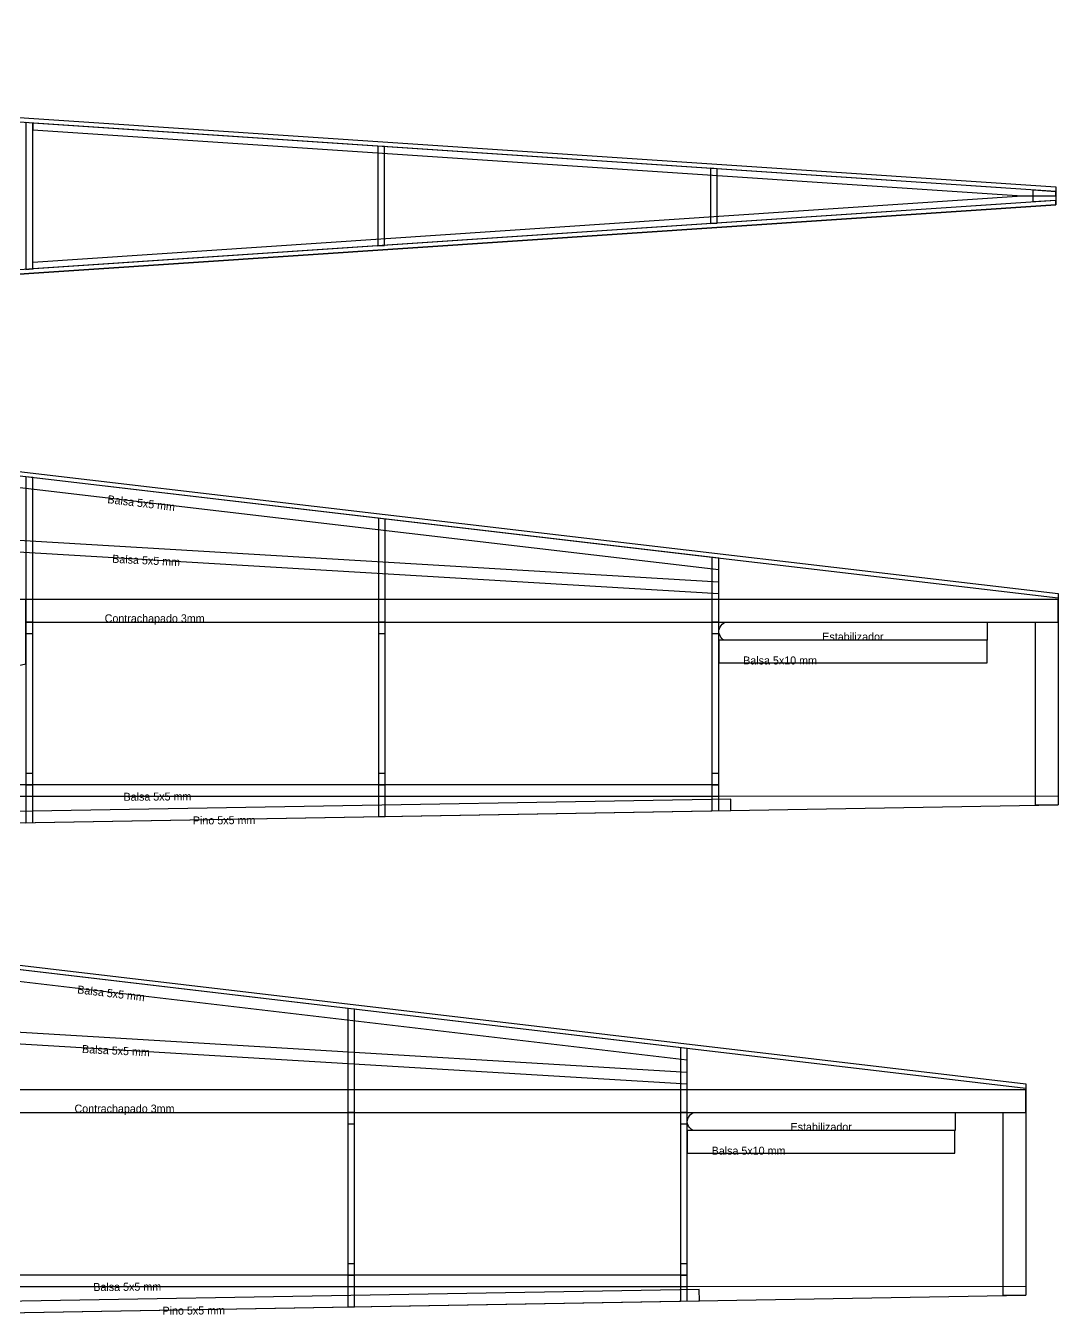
# Model space of a CAD drawing. Header units: centimetres. Extents: x -507 to 639, y -279 to 295.
# Drawn here: x 185 to 639, y -278 to 292 of the extents above; entities that cross this region are included whole.
import ezdxf

# ---------------------------------------------------------------- set-up
doc = ezdxf.new("R2010")
doc.units = ezdxf.units.CM
doc.header["$MEASUREMENT"] = 0
doc.layers.add('Cuadernas', color=7, linetype='Continuous')
doc.layers.add('planta', color=7, linetype='Continuous')

msp = doc.modelspace()

# ---------------------------------------------------------------- linework, layer by layer
at = {"layer": 'Cuadernas', "color": 254}
for points in [[(184.59, 29.12), (639.38, 29.12), (639.38, 39.12), (184.59, 39.12), (184.59, 29.12)], [(171.38, -186.96), (625.18, -186.96), (625.18, -176.96), (171.38, -176.96), (171.38, -186.96)]]:
    msp.add_lwpolyline(points, close=True, dxfattribs=at)
at = {"layer": 'Cuadernas'}
for points in [[(184.59, 24.12), (187.6, 24.12), (187.6, 29.12), (184.59, 29.12), (184.59, 24.12)], [(339.93, 24.12), (342.94, 24.12), (342.94, 29.12), (339.93, 29.12), (339.93, 24.12)], [(486.85, 24.12), (489.86, 24.12), (489.86, 29.12), (486.85, 29.12), (486.85, 24.12)], [(489.86, 11.12), (608.08, 11.12), (608.08, 21.12), (489.86, 21.12), (489.86, 11.12)], [(184.59, -42.61), (187.6, -42.61), (187.6, -37.57), (184.59, -37.57), (184.59, -42.61)], [(339.93, -42.61), (342.94, -42.61), (342.94, -37.61), (339.93, -37.61), (339.93, -42.61)], [(486.85, -42.6), (489.86, -42.6), (489.86, -37.6), (486.85, -37.6), (486.85, -42.6)], [(326.38, -191.96), (329.38, -191.96), (329.38, -186.96), (326.38, -186.96), (326.38, -191.96)], [(472.98, -191.96), (475.98, -191.96), (475.98, -186.96), (472.98, -186.96), (472.98, -191.96)], [(475.98, -204.96), (593.94, -204.96), (593.94, -194.96), (475.98, -194.96), (475.98, -204.96)], [(326.38, -258.69), (329.38, -258.69), (329.38, -253.69), (326.38, -253.69), (326.38, -258.69)], [(472.98, -258.68), (475.98, -258.68), (475.98, -253.68), (472.98, -253.68), (472.98, -258.68)]]:
    msp.add_lwpolyline(points, close=True, dxfattribs=at)
at = {"layer": 'Cuadernas', "color": 254}
for points, knots in [([(187.62, 246.12), (187.62, 246.12), (187.62, 249.12), (187.62, 249.12), (187.62, 249.12), (187.62, 249.12), (638.42, 218.99), (638.42, 218.99), (638.42, 218.99), (638.42, 218.99), (638.42, 216.99), (638.42, 216.99), (638.42, 216.99), (638.42, 216.99), (623.46, 216.99), (623.46, 216.99), (623.46, 216.99), (623.46, 216.99), (187.62, 246.12), (187.62, 246.12)], [0, 0, 0, 0, 0.2, 0.2, 0.2, 0.2, 0.4, 0.4, 0.4, 0.4, 0.6, 0.6, 0.6, 0.6, 0.8, 0.8, 0.8, 0.8, 1, 1, 1, 1]), ([(187.62, 187.85), (187.62, 187.85), (187.62, 184.85), (187.62, 184.85), (187.62, 184.85), (187.62, 184.85), (638.42, 214.99), (638.42, 214.99), (638.42, 214.99), (638.42, 214.99), (638.42, 216.99), (638.42, 216.99), (638.42, 216.99), (638.42, 216.99), (623.46, 216.99), (623.46, 216.99), (623.46, 216.99), (623.46, 216.99), (187.62, 187.85), (187.62, 187.85)], [0, 0, 0, 0, 0.2, 0.2, 0.2, 0.2, 0.4, 0.4, 0.4, 0.4, 0.6, 0.6, 0.6, 0.6, 0.8, 0.8, 0.8, 0.8, 1, 1, 1, 1]), ([(37.06, -21.92), (37.06, -21.92), (-85.65, -6.8), (-85.65, -6.8), (-85.65, -6.8), (-85.65, -6.8), (-99.72, -5.08), (-99.72, -5.08), (-99.72, -5.08), (-155.06, 0.97), (-236.67, 6.73), (-271.14, 7.57), (-271.14, 7.57), (-271.7, 7.58), (-272.2, 7.59), (-272.74, 7.6), (-272.74, 7.6), (-305.75, 8.21), (-341.6, 6.59), (-366.6, 1.88), (-366.6, 1.88), (-366.6, 1.88), (-369.61, 1.87), (-369.61, 1.87), (-369.61, 1.87), (-369.61, 1.87), (-369.61, -44.4), (-369.61, -44.4), (-369.61, -44.4), (-369.61, -44.4), (-458.82, -44.4), (-458.82, -44.4), (-458.82, -44.4), (-458.82, -44.4), (-489.33, -14), (-489.33, -14), (-489.33, -14), (-489.33, -14), (-488.88, -1.01), (-488.88, -1.01), (-488.88, -1.01), (-488.88, -1.01), (-494.89, -1), (-494.89, -1), (-494.89, -1), (-494.89, -1), (-493.72, 33.06), (-493.72, 33.06), (-493.72, 33.06), (-493.72, 33.06), (-369.61, 33.06), (-369.61, 33.06), (-369.61, 33.06), (-369.61, 33.06), (-369.61, 30.06), (-369.61, 30.06), (-369.61, 30.06), (-369.61, 30.06), (-366.6, 30.06), (-366.6, 30.06), (-366.6, 30.06), (-366.6, 30.06), (-366.61, 33.06), (-366.61, 33.06), (-366.61, 33.06), (-366.61, 33.06), (-257.37, 33.06), (-257.37, 33.06), (-257.37, 33.06), (-257.37, 33.06), (-257.37, 30.06), (-257.37, 30.06), (-257.37, 30.06), (-257.37, 30.06), (-254.36, 30.06), (-254.36, 30.06), (-254.36, 30.06), (-254.36, 30.06), (-254.36, 33.06), (-254.36, 33.06), (-254.36, 33.06), (-254.36, 33.06), (-142.12, 33.06), (-142.12, 33.06), (-142.12, 33.06), (-142.12, 33.06), (-142.12, 30.06), (-142.12, 30.06), (-142.12, 30.06), (-142.12, 30.06), (-139.11, 30.06), (-139.11, 30.06), (-139.11, 30.06), (-139.11, 30.06), (-139.11, 33.06), (-139.11, 33.06), (-139.11, 33.06), (-139.11, 33.06), (37.07, 33.06), (37.07, 33.06), (37.07, 33.06), (37.07, 33.06), (37.07, 28.06), (37.07, 28.06), (37.07, 28.06), (37.07, 28.06), (40.08, 28.06), (40.08, 28.06), (40.08, 28.06), (40.08, 28.06), (40.08, 33.69), (40.08, 33.69), (40.08, 33.69), (40.08, 33.69), (46.16, 39.12), (46.16, 39.12), (46.16, 39.12), (46.16, 39.12), (184.59, 39.12), (184.59, 39.12), (184.59, 39.12), (184.59, 39.12), (184.59, 10.75), (184.59, 10.75), (184.59, 10.75), (184.59, 10.75), (40.08, -21.92), (40.08, -21.92), (40.08, -21.92), (40.08, -21.92), (40.08, -15.92), (40.08, -15.92), (40.08, -15.92), (40.08, -15.92), (37.07, -15.92), (37.07, -15.92), (37.07, -15.92), (37.07, -15.92), (37.06, -21.92), (37.06, -21.92)], [0, 0, 0, 0, 0.028571, 0.028571, 0.028571, 0.028571, 0.057143, 0.057143, 0.057143, 0.057143, 0.085714, 0.085714, 0.085714, 0.085714, 0.114286, 0.114286, 0.114286, 0.114286, 0.142857, 0.142857, 0.142857, 0.142857, 0.171429, 0.171429, 0.171429, 0.171429, 0.2, 0.2, 0.2, 0.2, 0.228571, 0.228571, 0.228571, 0.228571, 0.257143, 0.257143, 0.257143, 0.257143, 0.285714, 0.285714, 0.285714, 0.285714, 0.314286, 0.314286, 0.314286, 0.314286, 0.342857, 0.342857, 0.342857, 0.342857, 0.371429, 0.371429, 0.371429, 0.371429, 0.4, 0.4, 0.4, 0.4, 0.428571, 0.428571, 0.428571, 0.428571, 0.457143, 0.457143, 0.457143, 0.457143, 0.485714, 0.485714, 0.485714, 0.485714, 0.514286, 0.514286, 0.514286, 0.514286, 0.542857, 0.542857, 0.542857, 0.542857, 0.571429, 0.571429, 0.571429, 0.571429, 0.6, 0.6, 0.6, 0.6, 0.628571, 0.628571, 0.628571, 0.628571, 0.657143, 0.657143, 0.657143, 0.657143, 0.685714, 0.685714, 0.685714, 0.685714, 0.714286, 0.714286, 0.714286, 0.714286, 0.742857, 0.742857, 0.742857, 0.742857, 0.771429, 0.771429, 0.771429, 0.771429, 0.8, 0.8, 0.8, 0.8, 0.828571, 0.828571, 0.828571, 0.828571, 0.857143, 0.857143, 0.857143, 0.857143, 0.885714, 0.885714, 0.885714, 0.885714, 0.914286, 0.914286, 0.914286, 0.914286, 0.942857, 0.942857, 0.942857, 0.942857, 0.971429, 0.971429, 0.971429, 0.971429, 1, 1, 1, 1]), ([(629.38, -51.53), (629.38, -51.53), (639.38, -51.37), (639.38, -51.37), (639.38, -51.37), (639.38, -51.37), (639.38, 29.12), (639.38, 29.12), (639.38, 29.12), (639.38, 29.12), (629.38, 29.12), (629.38, 29.12), (629.38, 29.12), (629.38, 29.12), (629.38, -51.53), (629.38, -51.53)], [0, 0, 0, 0, 0.25, 0.25, 0.25, 0.25, 0.5, 0.5, 0.5, 0.5, 0.75, 0.75, 0.75, 0.75, 1, 1, 1, 1]), ([(615.2, -267.61), (615.2, -267.61), (625.18, -267.46), (625.18, -267.46), (625.18, -267.46), (625.18, -267.46), (625.18, -186.96), (625.18, -186.96), (625.18, -186.96), (625.18, -186.96), (615.2, -186.96), (615.2, -186.96), (615.2, -186.96), (615.2, -186.96), (615.2, -267.61), (615.2, -267.61)], [0, 0, 0, 0, 0.25, 0.25, 0.25, 0.25, 0.5, 0.5, 0.5, 0.5, 0.75, 0.75, 0.75, 0.75, 1, 1, 1, 1])]:
    msp.add_open_spline(points, degree=3, knots=knots, dxfattribs=at)
at = {"layer": 'Cuadernas'}
for points, knots in [([(111.85, 101.74), (111.85, 101.74), (639.38, 39.72), (639.38, 39.72), (639.38, 39.72), (639.38, 39.72), (639.38, 41.74), (639.38, 41.74), (639.38, 41.74), (639.38, 41.74), (113.78, 103.53), (113.78, 103.53), (113.78, 103.53), (113.78, 103.53), (111.85, 101.74), (111.85, 101.74)], [0, 0, 0, 0, 0.25, 0.25, 0.25, 0.25, 0.5, 0.5, 0.5, 0.5, 0.75, 0.75, 0.75, 0.75, 1, 1, 1, 1]), ([(489.86, 52.26), (489.86, 52.26), (106.82, 97.29), (106.82, 97.29), (106.82, 97.29), (106.82, 97.29), (111.8, 101.74), (111.8, 101.74), (111.8, 101.74), (111.8, 101.74), (489.86, 57.3), (489.86, 57.3), (489.86, 57.3), (489.86, 57.3), (489.86, 52.26), (489.86, 52.26)], [0, 0, 0, 0, 0.25, 0.25, 0.25, 0.25, 0.5, 0.5, 0.5, 0.5, 0.75, 0.75, 0.75, 0.75, 1, 1, 1, 1]), ([(184.59, 93.19), (184.59, 93.19), (187.6, 92.83), (187.6, 92.83), (187.6, 92.83), (187.6, 92.83), (187.6, -59.22), (187.6, -59.22), (187.6, -59.22), (187.6, -59.22), (184.59, -59.27), (184.59, -59.27), (184.59, -59.27), (184.59, -59.27), (184.59, 93.19), (184.59, 93.19)], [0, 0, 0, 0, 0.25, 0.25, 0.25, 0.25, 0.5, 0.5, 0.5, 0.5, 0.75, 0.75, 0.75, 0.75, 1, 1, 1, 1]), ([(339.93, 74.92), (339.93, 74.92), (342.94, 74.57), (342.94, 74.57), (342.94, 74.57), (342.94, 74.57), (342.94, -56.52), (342.94, -56.52), (342.94, -56.52), (342.94, -56.52), (339.93, -56.57), (339.93, -56.57), (339.93, -56.57), (339.93, -56.57), (339.93, 74.92), (339.93, 74.92)], [0, 0, 0, 0, 0.25, 0.25, 0.25, 0.25, 0.5, 0.5, 0.5, 0.5, 0.75, 0.75, 0.75, 0.75, 1, 1, 1, 1]), ([(77.81, 71.33), (77.81, 71.33), (489.87, 46.75), (489.87, 46.75), (489.87, 46.75), (489.87, 46.75), (489.87, 41.74), (489.87, 41.74), (489.87, 41.74), (489.87, 41.74), (72.57, 66.63), (72.57, 66.63), (72.57, 66.63), (72.57, 66.63), (77.81, 71.33), (77.81, 71.33)], [0, 0, 0, 0, 0.25, 0.25, 0.25, 0.25, 0.5, 0.5, 0.5, 0.5, 0.75, 0.75, 0.75, 0.75, 1, 1, 1, 1]), ([(486.85, 57.65), (486.85, 57.65), (489.86, 57.3), (489.86, 57.3), (489.86, 57.3), (489.86, 57.3), (489.86, -53.96), (489.86, -53.96), (489.86, -53.96), (489.86, -53.96), (486.85, -54.02), (486.85, -54.02), (486.85, -54.02), (486.85, -54.02), (486.85, 57.65), (486.85, 57.65)], [0, 0, 0, 0, 0.25, 0.25, 0.25, 0.25, 0.5, 0.5, 0.5, 0.5, 0.75, 0.75, 0.75, 0.75, 1, 1, 1, 1]), ([(492.66, 21.15), (492.66, 21.15), (608.11, 21.12), (608.11, 21.12), (608.11, 21.12), (608.11, 21.12), (608.11, 29.12), (608.11, 29.12), (608.11, 29.12), (608.11, 29.12), (492.98, 29.12), (492.98, 29.12), (492.98, 29.12), (491.52, 29.13), (489.87, 26.44), (489.86, 25.02), (489.86, 25.02), (489.9, 23.49), (491.39, 21.15), (492.66, 21.15)], [0, 0, 0, 0, 0.2, 0.2, 0.2, 0.2, 0.4, 0.4, 0.4, 0.4, 0.6, 0.6, 0.6, 0.6, 0.8, 0.8, 0.8, 0.8, 1, 1, 1, 1]), ([(45.15, -42.61), (45.15, -42.61), (489.86, -42.61), (489.86, -42.61), (489.86, -42.61), (489.86, -42.61), (489.86, -47.61), (489.86, -47.61), (489.86, -47.61), (489.86, -47.61), (47.09, -47.61), (47.09, -47.61), (47.09, -47.61), (47.09, -47.61), (45.15, -42.61), (45.15, -42.61)], [0, 0, 0, 0, 0.25, 0.25, 0.25, 0.25, 0.5, 0.5, 0.5, 0.5, 0.75, 0.75, 0.75, 0.75, 1, 1, 1, 1]), ([(50.59, -56.6), (50.59, -56.6), (495.14, -48.88), (495.14, -48.88), (495.14, -48.88), (495.14, -48.88), (495.22, -53.87), (495.22, -53.87), (495.22, -53.87), (495.22, -53.87), (52.52, -61.57), (52.52, -61.57), (52.52, -61.57), (52.52, -61.57), (50.59, -56.6), (50.59, -56.6)], [0, 0, 0, 0, 0.25, 0.25, 0.25, 0.25, 0.5, 0.5, 0.5, 0.5, 0.75, 0.75, 0.75, 0.75, 1, 1, 1, 1]), ([(98.79, -114.34), (98.79, -114.34), (625.18, -176.36), (625.18, -176.36), (625.18, -176.36), (625.18, -176.36), (625.18, -174.35), (625.18, -174.35), (625.18, -174.35), (625.18, -174.35), (100.72, -112.56), (100.72, -112.56), (100.72, -112.56), (100.72, -112.56), (98.79, -114.34), (98.79, -114.34)], [0, 0, 0, 0, 0.25, 0.25, 0.25, 0.25, 0.5, 0.5, 0.5, 0.5, 0.75, 0.75, 0.75, 0.75, 1, 1, 1, 1]), ([(475.98, -163.82), (475.98, -163.82), (93.77, -118.79), (93.77, -118.79), (93.77, -118.79), (93.77, -118.79), (98.74, -114.34), (98.74, -114.34), (98.74, -114.34), (98.74, -114.34), (475.98, -158.78), (475.98, -158.78), (475.98, -158.78), (475.98, -158.78), (475.98, -163.82), (475.98, -163.82)], [0, 0, 0, 0, 0.25, 0.25, 0.25, 0.25, 0.5, 0.5, 0.5, 0.5, 0.75, 0.75, 0.75, 0.75, 1, 1, 1, 1]), ([(326.38, -141.16), (326.38, -141.16), (329.38, -141.51), (329.38, -141.51), (329.38, -141.51), (329.38, -141.51), (329.38, -272.6), (329.38, -272.6), (329.38, -272.6), (329.38, -272.6), (326.38, -272.65), (326.38, -272.65), (326.38, -272.65), (326.38, -272.65), (326.38, -141.16), (326.38, -141.16)], [0, 0, 0, 0, 0.25, 0.25, 0.25, 0.25, 0.5, 0.5, 0.5, 0.5, 0.75, 0.75, 0.75, 0.75, 1, 1, 1, 1]), ([(64.83, -144.75), (64.83, -144.75), (475.99, -169.33), (475.99, -169.33), (475.99, -169.33), (475.99, -169.33), (475.99, -174.34), (475.99, -174.34), (475.99, -174.34), (475.99, -174.34), (59.6, -149.45), (59.6, -149.45), (59.6, -149.45), (59.6, -149.45), (64.83, -144.75), (64.83, -144.75)], [0, 0, 0, 0, 0.25, 0.25, 0.25, 0.25, 0.5, 0.5, 0.5, 0.5, 0.75, 0.75, 0.75, 0.75, 1, 1, 1, 1]), ([(472.98, -158.43), (472.98, -158.43), (475.98, -158.78), (475.98, -158.78), (475.98, -158.78), (475.98, -158.78), (475.98, -270.05), (475.98, -270.05), (475.98, -270.05), (475.98, -270.05), (472.98, -270.1), (472.98, -270.1), (472.98, -270.1), (472.98, -270.1), (472.98, -158.43), (472.98, -158.43)], [0, 0, 0, 0, 0.25, 0.25, 0.25, 0.25, 0.5, 0.5, 0.5, 0.5, 0.75, 0.75, 0.75, 0.75, 1, 1, 1, 1]), ([(478.78, -194.93), (478.78, -194.93), (593.98, -194.96), (593.98, -194.96), (593.98, -194.96), (593.98, -194.96), (593.98, -186.96), (593.98, -186.96), (593.98, -186.96), (593.98, -186.96), (479.09, -186.96), (479.09, -186.96), (479.09, -186.96), (477.63, -186.95), (475.98, -189.64), (475.98, -191.06), (475.98, -191.06), (476.02, -192.59), (477.51, -194.93), (478.78, -194.93)], [0, 0, 0, 0, 0.2, 0.2, 0.2, 0.2, 0.4, 0.4, 0.4, 0.4, 0.6, 0.6, 0.6, 0.6, 0.8, 0.8, 0.8, 0.8, 1, 1, 1, 1]), ([(32.24, -258.69), (32.24, -258.69), (475.98, -258.69), (475.98, -258.69), (475.98, -258.69), (475.98, -258.69), (475.98, -263.69), (475.98, -263.69), (475.98, -263.69), (475.98, -263.69), (34.17, -263.69), (34.17, -263.69), (34.17, -263.69), (34.17, -263.69), (32.24, -258.69), (32.24, -258.69)], [0, 0, 0, 0, 0.25, 0.25, 0.25, 0.25, 0.5, 0.5, 0.5, 0.5, 0.75, 0.75, 0.75, 0.75, 1, 1, 1, 1]), ([(37.66, -272.68), (37.66, -272.68), (481.24, -264.96), (481.24, -264.96), (481.24, -264.96), (481.24, -264.96), (481.33, -269.96), (481.33, -269.96), (481.33, -269.96), (481.33, -269.96), (39.59, -277.65), (39.59, -277.65), (39.59, -277.65), (39.59, -277.65), (37.66, -272.68), (37.66, -272.68)], [0, 0, 0, 0, 0.25, 0.25, 0.25, 0.25, 0.5, 0.5, 0.5, 0.5, 0.75, 0.75, 0.75, 0.75, 1, 1, 1, 1])]:
    msp.add_open_spline(points, degree=3, knots=knots, dxfattribs=at)
for points in [[(113.78, 103.53), (113.78, 103.53), (639.38, 41.74), (639.38, 41.74)], [(639.38, 41.74), (639.38, 41.74), (639.38, -51.37), (639.38, -51.37)], [(489.86, -47.61), (489.86, -47.61), (639.37, -47.47), (639.37, -47.47)], [(52.52, -61.57), (52.52, -61.57), (639.38, -51.37), (639.38, -51.37)], [(100.72, -112.56), (100.72, -112.56), (625.18, -174.35), (625.18, -174.35)], [(625.18, -174.35), (625.18, -174.35), (625.18, -267.45), (625.18, -267.45)], [(39.59, -277.65), (39.59, -277.65), (625.18, -267.45), (625.18, -267.45)], [(475.98, -263.69), (475.98, -263.69), (625.16, -263.55), (625.16, -263.55)]]:
    msp.add_open_spline(points, degree=3, dxfattribs=at)
at = {"layer": 'planta'}
for points, knots in [([(638.42, 220.99), (638.42, 220.99), (-365.38, 288.09), (-365.38, 288.09), (-365.38, 288.09), (-365.38, 288.09), (-481.27, 291.95), (-481.27, 291.95), (-481.27, 291.95), (-481.27, 291.95), (-491.28, 141.69), (-491.28, 141.69), (-491.28, 141.69), (-491.28, 141.69), (-365.38, 145.89), (-365.38, 145.89), (-365.38, 145.89), (-365.38, 145.89), (638.42, 212.99), (638.42, 212.99), (638.42, 212.99), (638.42, 212.99), (638.42, 220.99), (638.42, 220.99)], [0, 0, 0, 0, 0.166667, 0.166667, 0.166667, 0.166667, 0.333333, 0.333333, 0.333333, 0.333333, 0.5, 0.5, 0.5, 0.5, 0.666667, 0.666667, 0.666667, 0.666667, 0.833333, 0.833333, 0.833333, 0.833333, 1, 1, 1, 1]), ([(-481.41, 289.96), (-481.41, 289.96), (-365.38, 286.08), (-365.38, 286.08), (-365.38, 286.08), (-365.38, 286.08), (638.42, 218.99), (638.42, 218.99), (638.42, 218.99), (638.42, 218.99), (638.42, 220.99), (638.42, 220.99), (638.42, 220.99), (638.42, 220.99), (-365.38, 288.08), (-365.38, 288.08), (-365.38, 288.08), (-365.38, 288.08), (-369.51, 288.22), (-369.51, 288.22), (-369.51, 288.22), (-369.51, 288.22), (-481.27, 291.95), (-481.27, 291.95), (-481.27, 291.95), (-481.27, 291.95), (-481.41, 289.96), (-481.41, 289.96)], [0, 0, 0, 0, 0.142857, 0.142857, 0.142857, 0.142857, 0.285714, 0.285714, 0.285714, 0.285714, 0.428571, 0.428571, 0.428571, 0.428571, 0.571429, 0.571429, 0.571429, 0.571429, 0.714286, 0.714286, 0.714286, 0.714286, 0.857143, 0.857143, 0.857143, 0.857143, 1, 1, 1, 1]), ([(184.59, 249.32), (184.59, 249.32), (187.62, 249.12), (187.62, 249.12), (187.62, 249.12), (187.62, 249.12), (187.62, 184.85), (187.62, 184.85), (187.62, 184.85), (187.62, 184.85), (184.52, 184.62), (184.52, 184.62), (184.52, 184.62), (184.52, 184.62), (184.59, 249.32), (184.59, 249.32)], [0, 0, 0, 0, 0.25, 0.25, 0.25, 0.25, 0.5, 0.5, 0.5, 0.5, 0.75, 0.75, 0.75, 0.75, 1, 1, 1, 1]), ([(339.62, 238.96), (339.62, 238.96), (342.62, 238.76), (342.62, 238.76), (342.62, 238.76), (342.62, 238.76), (342.62, 195.21), (342.62, 195.21), (342.62, 195.21), (342.62, 195.21), (339.62, 195.01), (339.62, 195.01), (339.62, 195.01), (339.62, 195.01), (339.62, 238.96), (339.62, 238.96)], [0, 0, 0, 0, 0.25, 0.25, 0.25, 0.25, 0.5, 0.5, 0.5, 0.5, 0.75, 0.75, 0.75, 0.75, 1, 1, 1, 1]), ([(486.22, 229.16), (486.22, 229.16), (489.22, 228.96), (489.22, 228.96), (489.22, 228.96), (489.22, 228.96), (489.22, 205.01), (489.22, 205.01), (489.22, 205.01), (489.22, 205.01), (486.22, 204.81), (486.22, 204.81), (486.22, 204.81), (486.22, 204.81), (486.22, 229.16), (486.22, 229.16)], [0, 0, 0, 0, 0.25, 0.25, 0.25, 0.25, 0.5, 0.5, 0.5, 0.5, 0.75, 0.75, 0.75, 0.75, 1, 1, 1, 1]), ([(638.42, 218.99), (638.42, 218.99), (628.45, 219.65), (628.45, 219.65), (628.45, 219.65), (628.45, 219.65), (628.45, 214.32), (628.45, 214.32), (628.45, 214.32), (628.45, 214.32), (638.42, 214.99), (638.42, 214.99), (638.42, 214.99), (638.42, 214.99), (638.42, 218.99), (638.42, 218.99)], [0, 0, 0, 0, 0.25, 0.25, 0.25, 0.25, 0.5, 0.5, 0.5, 0.5, 0.75, 0.75, 0.75, 0.75, 1, 1, 1, 1]), ([(-491.15, 143.66), (-491.15, 143.66), (-365.38, 147.88), (-365.38, 147.88), (-365.38, 147.88), (-365.38, 147.88), (638.42, 214.99), (638.42, 214.99), (638.42, 214.99), (638.42, 214.99), (638.42, 212.99), (638.42, 212.99), (638.42, 212.99), (638.42, 212.99), (-365.38, 145.89), (-365.38, 145.89), (-365.38, 145.89), (-365.38, 145.89), (-491.28, 141.69), (-491.28, 141.69), (-491.28, 141.69), (-491.28, 141.69), (-491.15, 143.66), (-491.15, 143.66)], [0, 0, 0, 0, 0.166667, 0.166667, 0.166667, 0.166667, 0.333333, 0.333333, 0.333333, 0.333333, 0.5, 0.5, 0.5, 0.5, 0.666667, 0.666667, 0.666667, 0.666667, 0.833333, 0.833333, 0.833333, 0.833333, 1, 1, 1, 1])]:
    msp.add_open_spline(points, degree=3, knots=knots, dxfattribs=at)

# ---------------------------------------------------------------- texts
at = {"layer": 'Cuadernas', "char_height": 3.5278, "attachment_point": 1}
for s, insert, rotation in [('\\fAvantGarde Bk BT;Balsa 5x5 mm', (220.81, 85.12), 353.2107), ('\\fAvantGarde Bk BT;Balsa 5x5 mm', (222.74, 58.85), 357.1499), ('\\fAvantGarde Bk BT;Balsa 5x5 mm', (227.6, -46.09), 0.3696), ('\\fAvantGarde Bk BT;Pino 5x5 mm', (258.17, -56.52), 0.3696), ('\\fAvantGarde Bk BT;Balsa 5x5 mm', (207.51, -130.96), 353.196), ('\\fAvantGarde Bk BT;Balsa 5x5 mm', (209.44, -157.23), 357.1437), ('\\fAvantGarde Bk BT;Balsa 5x5 mm', (214.29, -262.17), 0.3704), ('\\fAvantGarde Bk BT;Pino 5x5 mm', (244.79, -272.61), 0.3704)]:
    msp.add_mtext(s, dxfattribs=dict(at, insert=insert, rotation=rotation))
for s, insert in [('\\fAvantGarde Bk BT;Contrachapado 3mm', (219.31, 32.56)), ('\\fAvantGarde Bk BT;Estabilizador', (535.46, 24.47)), ('\\fAvantGarde Bk BT;Balsa 5x10 mm', (500.62, 14)), ('\\fAvantGarde Bk BT;Contrachapado 3mm', (206.02, -183.52)), ('\\fAvantGarde Bk BT;Estabilizador', (521.48, -191.61)), ('\\fAvantGarde Bk BT;Balsa 5x10 mm', (486.72, -202.08))]:
    msp.add_mtext(s, dxfattribs=dict(at, insert=insert))

doc.saveas('drawing.dxf')
